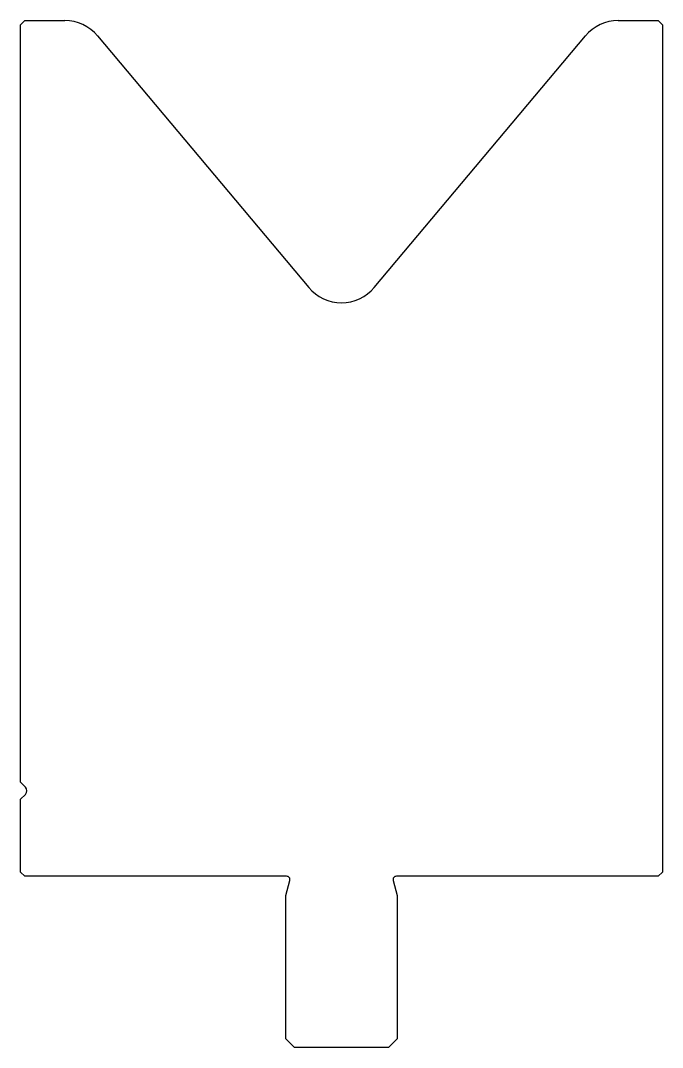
# Model space of a CAD drawing. Header units: metres. Extents: x -33 to 42, y -52 to 68.
import ezdxf

# ---------------------------------------------------------------- set-up
doc = ezdxf.new("R2010")
doc.units = ezdxf.units.M

msp = doc.modelspace()

# ---------------------------------------------------------------- linework, layer by layer
for p, q in [((-32.502649, 68.033212), (-33.002649, 67.533212)), ((-33.002649, -20.966788), (-33.002649, 67.533212)), ((-32.502649, 68.033212), (-27.834187, 68.033212)), ((36.82889, 68.033212), (41.497351, 68.033212)), ((41.997351, 67.533212), (41.497351, 68.033212)), ((41.997351, 67.533212), (41.997351, -31.466788)), ((-24.003965, 66.24715), (0.667129, 36.845285)), ((8.327574, 36.845285), (32.998668, 66.24715)), ((-32.426913, -21.542524), (-33.002649, -20.966788)), ((-33.002649, -22.966788), (-32.426913, -22.391052)), ((-33.002649, -31.466788), (-33.002649, -22.966788)), ((-33.002649, -31.466788), (-32.502649, -31.966788)), ((-1.922649, -31.966788), (-32.502649, -31.966788)), ((41.497351, -31.966788), (10.917351, -31.966788)), ((41.497351, -31.966788), (41.997351, -31.466788)), ((-2.002649, -34.210833), (-1.536278, -32.470316)), ((10.530981, -32.470316), (10.997351, -34.210833)), ((-2.002649, -50.966788), (-2.002649, -34.210833)), ((10.997351, -34.210833), (10.997351, -50.966788)), ((-2.002649, -50.966788), (-1.002649, -51.966788)), ((9.997351, -51.966788), (10.997351, -50.966788)), ((9.997351, -51.966788), (-1.002649, -51.966788))]:
    msp.add_line(p, q)
for centre, radius, start, end in [((-27.834187, 63.033212), 5, 40, 90), ((36.82889, 63.033212), 5, 90, 140), ((4.497351, 40.059223), 5, 220, 320), ((-32.851177, -21.966788), 0.6, 315, 45), ((-1.922649, -32.366788), 0.4, 345, 90), ((10.917351, -32.366788), 0.4, 90, 195)]:
    msp.add_arc(centre, radius, start, end)

doc.saveas('drawing.dxf')
